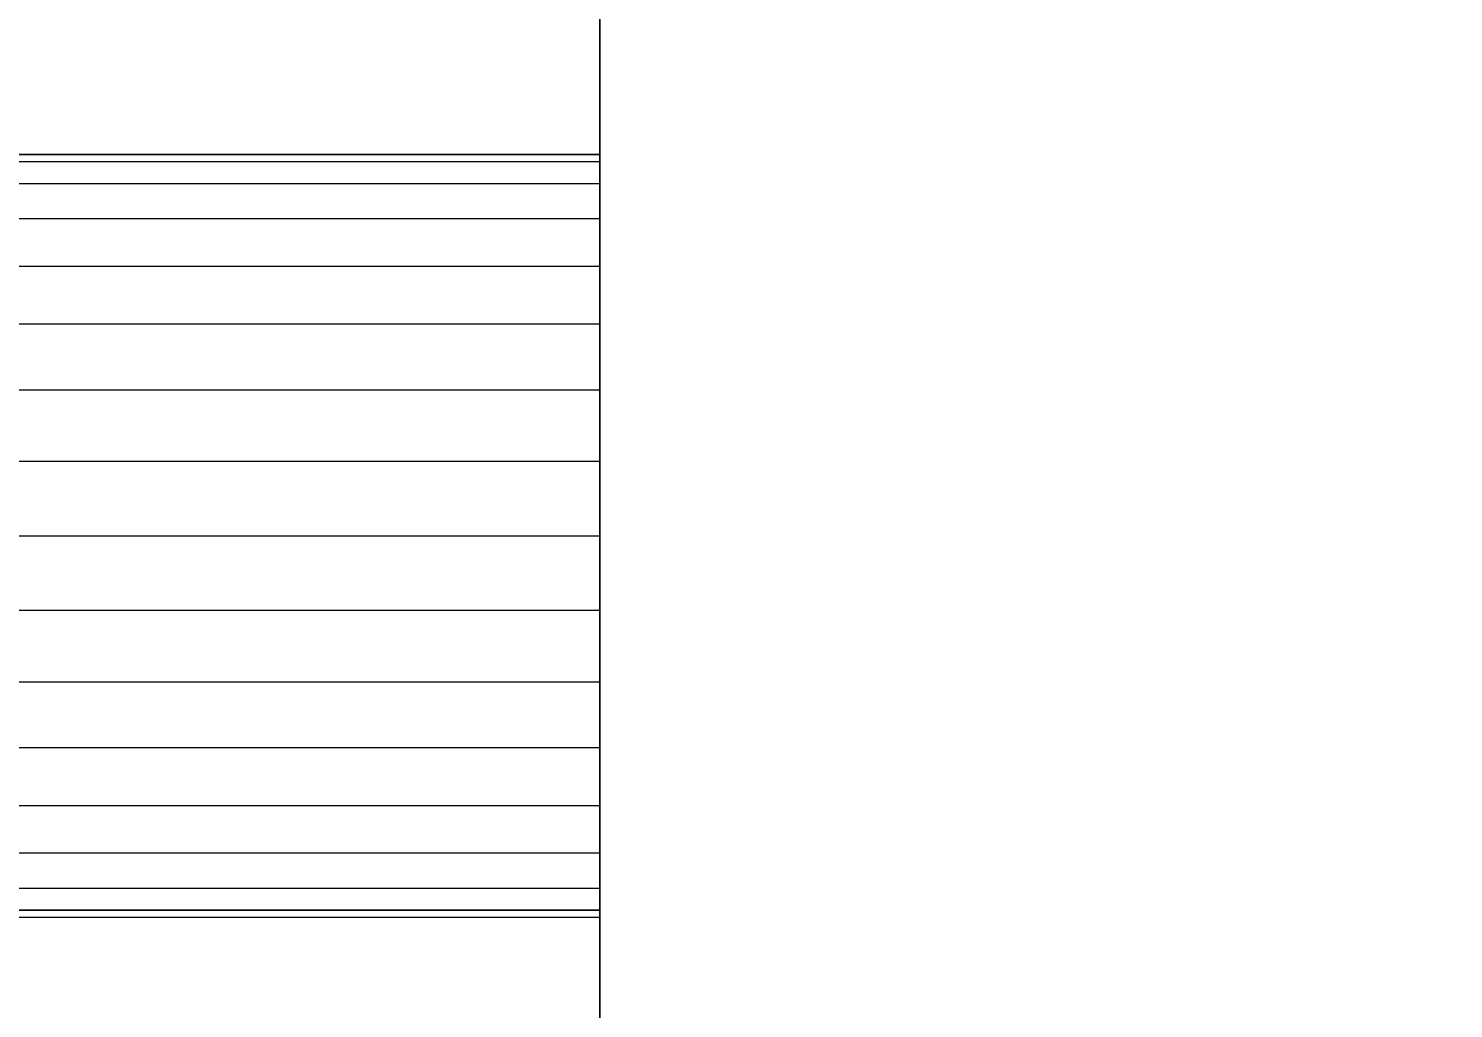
# Model space of a CAD drawing. Header units: millimetres. Extents: x -22443 to 8019, y 3751 to 17584.
# Drawn here: x -19254.04 to -19215.62, y 13687.03 to 13713.43 of the extents above; entities that cross this region are included whole.
import ezdxf

# ---------------------------------------------------------------- set-up
doc = ezdxf.new("R2010")
doc.units = ezdxf.units.MM
for name, color, linetype, lineweight in [('A-ANNO-DIMS', 211, 'Continuous', 9), ('A-ANNO-DIMS-50', 211, 'Continuous', 9), ('A-GENM', 13, 'Continuous', 18)]:
    doc.layers.add(name, color=color, linetype=linetype, lineweight=lineweight)
doc.styles.add('Arial', font='arial.ttf', dxfattribs={"height": 125})
doc.dimstyles.new('Diagonal_-_2_5mm_Arial', dxfattribs={"dimscale": 304.8, "dimtxt": 127.532425, "dimasz": 0.492126, "dimexe": 0.393701, "dimexo": 0.246063, "dimgap": 0.287073, "dimtad": 1, "dimdec": 0, "dimzin": 0, "dimdsep": 46, "dimtxsty": 'Arial', "dimblk1": 'OBLIQUE', "dimblk2": 'OBLIQUE', "dimsah": 1, "dimcen": 0.09, "dimdle": 0.393701, "dimazin": 0, "dimtfac": 1, "dimtdec": 4, "dimtix": 1, "dimtmove": 0, "dimatfit": 3, "dimfxl": 1, "dimtvp": 1, "dimtolj": 1, "dimtzin": 0, "dimarcsym": 2})

# ---------------------------------------------------------------- blocks, each defined once
blk = doc.blocks.new('Nevera autoservicio 1_34m - Nevera autoservicio 1_34m-502275-Level 1')
at = {"layer": 'A-GENM'}
for p, q in [((404.102, 673.31), (404.102, -581.966)), ((404.102, -581.966), (404.102, 673.31)), ((404.102, -581.966), (404.102, 673.31)), ((404.102, -581.966), (404.102, 673.31)), ((404.102, -540.148), (404.102, 501.905)), ((404.102, -486.709), (404.102, -459.99)), ((205.269, -476.433), (404.102, -476.433)), ((404.102, -476.433), (205.269, -476.433)), ((404.102, -476.433), (205.269, -476.433)), ((404.102, -476.433), (205.269, -476.433)), ((404.102, -476.433), (205.269, -476.433)), ((205.269, -476.433), (404.102, -476.433)), ((404.102, -476.433), (205.269, -476.433)), ((404.102, -476.433), (205.269, -476.433)), ((205.269, -476.433), (404.102, -476.433)), ((404.102, -476.433), (205.269, -476.433)), ((404.102, -476.433), (205.269, -476.433)), ((404.102, -476.433), (205.269, -476.433)), ((404.102, -476.63), (205.269, -476.63)), ((404.102, -476.63), (205.269, -476.63)), ((404.102, -476.63), (205.269, -476.63)), ((404.102, -476.63), (205.269, -476.63)), ((404.102, -476.63), (205.269, -476.63)), ((404.102, -476.63), (205.269, -476.63)), ((404.102, -476.63), (205.269, -476.63)), ((404.102, -476.63), (205.269, -476.63)), ((404.102, -476.63), (205.269, -476.63)), ((404.102, -476.63), (205.269, -476.63)), ((404.102, -476.63), (205.269, -476.63)), ((404.102, -476.63), (205.269, -476.63)), ((404.102, -476.63), (205.269, -476.63)), ((404.102, -476.63), (205.269, -476.63)), ((404.102, -476.63), (205.269, -476.63)), ((404.102, -476.63), (205.269, -476.63)), ((404.102, -476.63), (205.269, -476.63)), ((404.102, -476.63), (205.269, -476.63)), ((404.102, -476.63), (205.269, -476.63)), ((404.102, -476.63), (205.269, -476.63)), ((404.102, -476.63), (205.269, -476.63)), ((404.102, -476.63), (205.269, -476.63)), ((404.102, -476.63), (205.269, -476.63)), ((404.102, -476.63), (205.269, -476.63)), ((404.102, -476.613), (404.102, -476.433)), ((404.102, -476.433), (404.102, -476.63)), ((404.102, -476.63), (404.102, -476.433)), ((404.102, -476.433), (404.102, -476.531)), ((404.102, -476.63), (404.102, -476.433)), ((404.102, -476.531), (404.102, -476.433)), ((404.102, -476.531), (404.102, -476.433)), ((404.102, -476.433), (404.102, -476.63)), ((404.102, -476.531), (404.102, -476.433)), ((404.102, -476.433), (404.102, -476.63)), ((404.102, -476.531), (404.102, -476.433)), ((404.102, -476.433), (404.102, -476.63)), ((404.102, -476.63), (404.102, -476.433)), ((404.102, -476.433), (404.102, -476.613)), ((404.102, -476.531), (404.102, -476.433)), ((404.102, -476.531), (404.102, -476.433)), ((404.102, -476.531), (404.102, -476.433)), ((404.102, -476.531), (404.102, -476.433)), ((404.102, -476.531), (404.102, -476.433)), ((404.102, -476.63), (404.102, -476.433)), ((404.102, -476.63), (404.102, -476.433)), ((404.102, -476.63), (404.102, -476.433)), ((404.102, -476.63), (404.102, -476.433)), ((404.102, -476.63), (404.102, -476.433)), ((404.102, -476.531), (404.102, -476.63)), ((404.102, -476.531), (404.102, -476.63)), ((404.102, -476.531), (404.102, -476.63)), ((404.102, -476.63), (404.102, -476.531)), ((404.102, -476.531), (404.102, -476.63)), ((404.102, -476.63), (404.102, -476.531)), ((404.102, -476.63), (404.102, -476.531)), ((404.102, -476.63), (404.102, -476.531)), ((404.102, -476.63), (404.102, -476.531)), ((404.102, -476.63), (404.102, -476.531)), ((404.102, -476.63), (404.102, -476.613)), ((404.102, -476.613), (404.102, -476.63)), ((404.102, -477.215), (404.102, -476.63)), ((404.102, -476.63), (404.102, -477.215)), ((404.102, -477.215), (404.102, -476.63)), ((404.102, -476.63), (404.102, -477.215)), ((404.102, -477.215), (404.102, -476.63)), ((404.102, -476.63), (404.102, -477.215)), ((404.102, -477.215), (404.102, -476.63)), ((404.102, -476.63), (404.102, -477.215)), ((404.102, -477.215), (404.102, -476.63)), ((404.102, -476.63), (404.102, -477.215)), ((404.102, -477.215), (404.102, -476.63)), ((404.102, -476.63), (404.102, -477.215)), ((404.102, -477.215), (404.102, -476.63)), ((404.102, -477.215), (404.102, -476.63)), ((404.102, -477.215), (404.102, -476.63)), ((404.102, -477.215), (404.102, -476.63)), ((404.102, -477.215), (404.102, -476.63)), ((404.102, -477.215), (404.102, -476.63)), ((404.102, -477.215), (404.102, -476.63)), ((404.102, -477.215), (404.102, -476.63)), ((404.102, -477.215), (404.102, -476.63)), ((404.102, -477.215), (404.102, -476.63)), ((404.102, -477.215), (404.102, -476.63)), ((404.102, -477.215), (404.102, -476.63)), ((404.102, -477.215), (205.269, -477.215)), ((404.102, -477.215), (205.269, -477.215)), ((404.102, -477.215), (205.269, -477.215)), ((404.102, -477.215), (205.269, -477.215)), ((404.102, -477.215), (205.269, -477.215)), ((404.102, -477.215), (205.269, -477.215)), ((404.102, -477.215), (205.269, -477.215)), ((404.102, -477.215), (205.269, -477.215)), ((404.102, -477.215), (205.269, -477.215)), ((404.102, -477.215), (205.269, -477.215)), ((404.102, -477.215), (205.269, -477.215)), ((404.102, -477.215), (205.269, -477.215)), ((404.102, -477.215), (205.269, -477.215)), ((404.102, -477.215), (205.269, -477.215)), ((404.102, -477.215), (205.269, -477.215)), ((404.102, -477.215), (205.269, -477.215)), ((404.102, -477.215), (205.269, -477.215)), ((404.102, -477.215), (205.269, -477.215)), ((404.102, -477.215), (205.269, -477.215)), ((404.102, -477.215), (205.269, -477.215)), ((404.102, -477.215), (205.269, -477.215)), ((404.102, -477.215), (205.269, -477.215)), ((404.102, -477.215), (205.269, -477.215)), ((404.102, -477.215), (205.269, -477.215)), ((404.102, -478.165), (404.102, -477.215)), ((404.102, -477.215), (404.102, -478.165)), ((404.102, -478.165), (404.102, -477.215)), ((404.102, -477.215), (404.102, -478.165)), ((404.102, -478.165), (404.102, -477.215)), ((404.102, -477.215), (404.102, -478.165)), ((404.102, -478.165), (404.102, -477.215)), ((404.102, -477.215), (404.102, -478.165)), ((404.102, -478.165), (404.102, -477.215)), ((404.102, -477.215), (404.102, -478.165)), ((404.102, -478.165), (404.102, -477.215)), ((404.102, -477.215), (404.102, -478.165)), ((404.102, -478.165), (404.102, -477.215)), ((404.102, -478.165), (404.102, -477.215)), ((404.102, -478.165), (404.102, -477.215)), ((404.102, -478.165), (404.102, -477.215)), ((404.102, -478.165), (404.102, -477.215)), ((404.102, -478.165), (404.102, -477.215)), ((404.102, -478.165), (404.102, -477.215)), ((404.102, -478.165), (404.102, -477.215)), ((404.102, -478.165), (404.102, -477.215)), ((404.102, -478.165), (404.102, -477.215)), ((404.102, -478.165), (404.102, -477.215)), ((404.102, -478.165), (404.102, -477.215)), ((404.102, -478.165), (205.269, -478.165)), ((404.102, -478.165), (205.269, -478.165)), ((404.102, -478.165), (205.269, -478.165)), ((404.102, -478.165), (205.269, -478.165)), ((404.102, -478.165), (205.269, -478.165)), ((404.102, -478.165), (205.269, -478.165)), ((404.102, -478.165), (205.269, -478.165)), ((404.102, -478.165), (205.269, -478.165)), ((404.102, -478.165), (205.269, -478.165)), ((404.102, -478.165), (205.269, -478.165)), ((404.102, -478.165), (205.269, -478.165)), ((404.102, -478.165), (205.269, -478.165)), ((404.102, -478.165), (205.269, -478.165)), ((404.102, -478.165), (205.269, -478.165)), ((404.102, -478.165), (205.269, -478.165)), ((404.102, -478.165), (205.269, -478.165)), ((404.102, -478.165), (205.269, -478.165)), ((404.102, -478.165), (205.269, -478.165)), ((404.102, -478.165), (205.269, -478.165)), ((404.102, -478.165), (205.269, -478.165)), ((404.102, -478.165), (205.269, -478.165)), ((404.102, -478.165), (205.269, -478.165)), ((404.102, -478.165), (205.269, -478.165)), ((404.102, -478.165), (205.269, -478.165)), ((404.102, -479.443), (404.102, -478.165)), ((404.102, -478.165), (404.102, -479.443)), ((404.102, -479.443), (404.102, -478.165)), ((404.102, -478.165), (404.102, -479.443)), ((404.102, -479.443), (404.102, -478.165)), ((404.102, -478.165), (404.102, -479.443)), ((404.102, -479.443), (404.102, -478.165)), ((404.102, -478.165), (404.102, -479.443)), ((404.102, -479.443), (404.102, -478.165)), ((404.102, -478.165), (404.102, -479.443)), ((404.102, -479.443), (404.102, -478.165)), ((404.102, -478.165), (404.102, -479.443)), ((404.102, -479.443), (404.102, -478.165)), ((404.102, -479.443), (404.102, -478.165)), ((404.102, -479.443), (404.102, -478.165)), ((404.102, -479.443), (404.102, -478.165)), ((404.102, -479.443), (404.102, -478.165)), ((404.102, -479.443), (404.102, -478.165)), ((404.102, -479.443), (404.102, -478.165)), ((404.102, -479.443), (404.102, -478.165)), ((404.102, -479.443), (404.102, -478.165)), ((404.102, -479.443), (404.102, -478.165)), ((404.102, -479.443), (404.102, -478.165)), ((404.102, -479.443), (404.102, -478.165)), ((404.102, -479.443), (205.269, -479.443)), ((404.102, -479.443), (205.269, -479.443)), ((404.102, -479.443), (205.269, -479.443)), ((404.102, -479.443), (205.269, -479.443)), ((404.102, -479.443), (205.269, -479.443)), ((404.102, -479.443), (205.269, -479.443)), ((404.102, -479.443), (205.269, -479.443)), ((404.102, -479.443), (205.269, -479.443)), ((404.102, -479.443), (205.269, -479.443)), ((404.102, -479.443), (205.269, -479.443)), ((404.102, -479.443), (205.269, -479.443)), ((404.102, -479.443), (205.269, -479.443)), ((404.102, -479.443), (205.269, -479.443)), ((404.102, -479.443), (205.269, -479.443)), ((404.102, -479.443), (205.269, -479.443)), ((404.102, -479.443), (205.269, -479.443)), ((404.102, -479.443), (205.269, -479.443)), ((404.102, -479.443), (205.269, -479.443)), ((404.102, -479.443), (205.269, -479.443)), ((404.102, -479.443), (205.269, -479.443)), ((404.102, -479.443), (205.269, -479.443)), ((404.102, -479.443), (205.269, -479.443)), ((404.102, -479.443), (205.269, -479.443)), ((404.102, -479.443), (205.269, -479.443)), ((404.102, -481), (404.102, -479.443)), ((404.102, -479.443), (404.102, -481)), ((404.102, -481), (404.102, -479.443)), ((404.102, -479.443), (404.102, -481)), ((404.102, -481), (404.102, -479.443)), ((404.102, -479.443), (404.102, -481)), ((404.102, -481), (404.102, -479.443)), ((404.102, -479.443), (404.102, -481)), ((404.102, -481), (404.102, -479.443)), ((404.102, -479.443), (404.102, -481)), ((404.102, -481), (404.102, -479.443)), ((404.102, -479.443), (404.102, -481)), ((404.102, -481), (404.102, -479.443)), ((404.102, -481), (404.102, -479.443)), ((404.102, -481), (404.102, -479.443)), ((404.102, -481), (404.102, -479.443)), ((404.102, -481), (404.102, -479.443)), ((404.102, -481), (404.102, -479.443)), ((404.102, -481), (404.102, -479.443)), ((404.102, -481), (404.102, -479.443)), ((404.102, -481), (404.102, -479.443)), ((404.102, -481), (404.102, -479.443)), ((404.102, -481), (404.102, -479.443)), ((404.102, -481), (404.102, -479.443)), ((404.102, -481), (205.269, -481)), ((404.102, -481), (205.269, -481)), ((404.102, -481), (205.269, -481)), ((404.102, -481), (205.269, -481)), ((404.102, -481), (205.269, -481)), ((404.102, -481), (205.269, -481)), ((404.102, -481), (205.269, -481)), ((404.102, -481), (205.269, -481)), ((404.102, -481), (205.269, -481)), ((404.102, -481), (205.269, -481)), ((404.102, -481), (205.269, -481)), ((404.102, -481), (205.269, -481)), ((404.102, -481), (205.269, -481)), ((404.102, -481), (205.269, -481)), ((404.102, -481), (205.269, -481)), ((404.102, -481), (205.269, -481)), ((404.102, -481), (205.269, -481)), ((404.102, -481), (205.269, -481)), ((404.102, -481), (205.269, -481)), ((404.102, -481), (205.269, -481)), ((404.102, -481), (205.269, -481)), ((404.102, -481), (205.269, -481)), ((404.102, -481), (205.269, -481)), ((404.102, -481), (205.269, -481)), ((404.102, -482.777), (404.102, -481)), ((404.102, -481), (404.102, -482.777)), ((404.102, -482.777), (404.102, -481)), ((404.102, -481), (404.102, -482.777)), ((404.102, -482.777), (404.102, -481)), ((404.102, -481), (404.102, -482.777)), ((404.102, -482.777), (404.102, -481)), ((404.102, -481), (404.102, -482.777)), ((404.102, -482.777), (404.102, -481)), ((404.102, -481), (404.102, -482.777)), ((404.102, -482.777), (404.102, -481)), ((404.102, -481), (404.102, -482.777)), ((404.102, -482.777), (404.102, -481)), ((404.102, -482.777), (404.102, -481)), ((404.102, -482.777), (404.102, -481)), ((404.102, -482.777), (404.102, -481)), ((404.102, -482.777), (404.102, -481)), ((404.102, -482.777), (404.102, -481)), ((404.102, -482.777), (404.102, -481)), ((404.102, -482.777), (404.102, -481)), ((404.102, -482.777), (404.102, -481)), ((404.102, -482.777), (404.102, -481)), ((404.102, -482.777), (404.102, -481)), ((404.102, -482.777), (404.102, -481)), ((404.102, -482.777), (205.269, -482.777)), ((404.102, -482.777), (205.269, -482.777)), ((404.102, -482.777), (205.269, -482.777)), ((404.102, -482.777), (205.269, -482.777)), ((404.102, -482.777), (205.269, -482.777)), ((404.102, -482.777), (205.269, -482.777)), ((404.102, -482.777), (205.269, -482.777)), ((404.102, -482.777), (205.269, -482.777)), ((404.102, -482.777), (205.269, -482.777)), ((404.102, -482.777), (205.269, -482.777)), ((404.102, -482.777), (205.269, -482.777)), ((404.102, -482.777), (205.269, -482.777)), ((404.102, -482.777), (205.269, -482.777)), ((404.102, -482.777), (205.269, -482.777)), ((404.102, -482.777), (205.269, -482.777)), ((404.102, -482.777), (205.269, -482.777)), ((404.102, -482.777), (205.269, -482.777)), ((404.102, -482.777), (205.269, -482.777)), ((404.102, -482.777), (205.269, -482.777)), ((404.102, -482.777), (205.269, -482.777)), ((404.102, -482.777), (205.269, -482.777)), ((404.102, -482.777), (205.269, -482.777)), ((404.102, -482.777), (205.269, -482.777)), ((404.102, -482.777), (205.269, -482.777)), ((404.102, -484.704), (404.102, -482.777)), ((404.102, -482.777), (404.102, -484.704)), ((404.102, -484.704), (404.102, -482.777)), ((404.102, -482.777), (404.102, -484.704)), ((404.102, -484.704), (404.102, -482.777)), ((404.102, -482.777), (404.102, -484.704)), ((404.102, -484.704), (404.102, -482.777)), ((404.102, -482.777), (404.102, -484.704)), ((404.102, -484.704), (404.102, -482.777)), ((404.102, -482.777), (404.102, -484.704)), ((404.102, -484.704), (404.102, -482.777)), ((404.102, -482.777), (404.102, -484.704)), ((404.102, -484.704), (404.102, -482.777)), ((404.102, -484.704), (404.102, -482.777)), ((404.102, -484.704), (404.102, -482.777)), ((404.102, -484.704), (404.102, -482.777)), ((404.102, -484.704), (404.102, -482.777)), ((404.102, -484.704), (404.102, -482.777)), ((404.102, -484.704), (404.102, -482.777)), ((404.102, -484.704), (404.102, -482.777)), ((404.102, -484.704), (404.102, -482.777)), ((404.102, -484.704), (404.102, -482.777)), ((404.102, -484.704), (404.102, -482.777)), ((404.102, -484.704), (404.102, -482.777)), ((404.102, -484.704), (205.269, -484.704)), ((404.102, -484.704), (205.269, -484.704)), ((404.102, -484.704), (205.269, -484.704)), ((404.102, -484.704), (205.269, -484.704)), ((404.102, -484.704), (205.269, -484.704)), ((404.102, -484.704), (205.269, -484.704)), ((404.102, -484.704), (205.269, -484.704)), ((404.102, -484.704), (205.269, -484.704)), ((404.102, -484.704), (205.269, -484.704)), ((404.102, -484.704), (205.269, -484.704)), ((404.102, -484.704), (205.269, -484.704)), ((404.102, -484.704), (205.269, -484.704)), ((404.102, -484.704), (205.269, -484.704)), ((404.102, -484.704), (205.269, -484.704)), ((404.102, -484.704), (205.269, -484.704)), ((404.102, -484.704), (205.269, -484.704)), ((404.102, -484.704), (205.269, -484.704)), ((404.102, -484.704), (205.269, -484.704)), ((404.102, -484.704), (205.269, -484.704)), ((404.102, -484.704), (205.269, -484.704)), ((404.102, -484.704), (205.269, -484.704)), ((404.102, -484.704), (205.269, -484.704)), ((404.102, -484.704), (205.269, -484.704)), ((404.102, -484.704), (205.269, -484.704)), ((404.102, -486.709), (404.102, -484.704)), ((404.102, -484.704), (404.102, -486.709)), ((404.102, -486.709), (404.102, -484.704)), ((404.102, -484.704), (404.102, -486.709)), ((404.102, -486.709), (404.102, -484.704)), ((404.102, -484.704), (404.102, -486.709)), ((404.102, -486.709), (404.102, -484.704)), ((404.102, -484.704), (404.102, -486.709)), ((404.102, -486.709), (404.102, -484.704)), ((404.102, -484.704), (404.102, -486.709)), ((404.102, -486.709), (404.102, -484.704)), ((404.102, -484.704), (404.102, -486.709)), ((404.102, -486.709), (404.102, -484.704)), ((404.102, -486.709), (404.102, -484.704)), ((404.102, -486.709), (404.102, -484.704)), ((404.102, -486.709), (404.102, -484.704)), ((404.102, -486.709), (404.102, -484.704)), ((404.102, -486.709), (404.102, -484.704)), ((404.102, -486.709), (404.102, -484.704)), ((404.102, -486.709), (404.102, -484.704)), ((404.102, -486.709), (404.102, -484.704)), ((404.102, -486.709), (404.102, -484.704)), ((404.102, -486.709), (404.102, -484.704)), ((404.102, -486.709), (404.102, -484.704)), ((404.102, -486.709), (205.269, -486.709)), ((404.102, -486.709), (205.269, -486.709)), ((404.102, -486.709), (205.269, -486.709)), ((404.102, -486.709), (205.269, -486.709)), ((404.102, -486.709), (205.269, -486.709)), ((404.102, -486.709), (205.269, -486.709)), ((404.102, -486.709), (205.269, -486.709)), ((404.102, -486.709), (205.269, -486.709)), ((404.102, -486.709), (205.269, -486.709)), ((404.102, -486.709), (205.269, -486.709)), ((404.102, -486.709), (205.269, -486.709)), ((404.102, -486.709), (205.269, -486.709)), ((404.102, -486.709), (205.269, -486.709)), ((404.102, -486.709), (205.269, -486.709)), ((404.102, -486.709), (205.269, -486.709)), ((404.102, -486.709), (205.269, -486.709)), ((404.102, -486.709), (205.269, -486.709)), ((404.102, -486.709), (205.269, -486.709)), ((404.102, -486.709), (205.269, -486.709)), ((404.102, -486.709), (205.269, -486.709)), ((404.102, -486.709), (205.269, -486.709)), ((404.102, -486.709), (205.269, -486.709)), ((404.102, -486.709), (205.269, -486.709)), ((404.102, -486.709), (205.269, -486.709)), ((404.102, -488.714), (404.102, -486.709)), ((404.102, -486.709), (404.102, -488.714)), ((404.102, -488.714), (404.102, -486.709)), ((404.102, -486.709), (404.102, -488.714)), ((404.102, -488.714), (404.102, -486.709)), ((404.102, -486.709), (404.102, -488.714)), ((404.102, -488.714), (404.102, -486.709)), ((404.102, -486.709), (404.102, -488.714)), ((404.102, -488.714), (404.102, -486.709)), ((404.102, -486.709), (404.102, -488.714)), ((404.102, -488.714), (404.102, -486.709)), ((404.102, -486.709), (404.102, -488.714)), ((404.102, -486.709), (404.102, -513.429)), ((404.102, -486.709), (404.102, -488.714)), ((404.102, -486.709), (404.102, -488.714)), ((404.102, -486.709), (404.102, -488.714)), ((404.102, -486.709), (404.102, -488.714)), ((404.102, -486.709), (404.102, -488.714)), ((404.102, -486.709), (404.102, -488.714)), ((404.102, -486.709), (404.102, -488.714)), ((404.102, -486.709), (404.102, -488.714)), ((404.102, -486.709), (404.102, -488.714)), ((404.102, -486.709), (404.102, -488.714)), ((404.102, -486.709), (404.102, -488.714)), ((404.102, -486.709), (404.102, -488.714)), ((404.102, -488.714), (205.269, -488.714)), ((404.102, -488.714), (205.269, -488.714)), ((404.102, -488.714), (205.269, -488.714)), ((404.102, -488.714), (205.269, -488.714)), ((404.102, -488.714), (205.269, -488.714)), ((404.102, -488.714), (205.269, -488.714)), ((404.102, -488.714), (205.269, -488.714)), ((404.102, -488.714), (205.269, -488.714)), ((404.102, -488.714), (205.269, -488.714)), ((404.102, -488.714), (205.269, -488.714)), ((404.102, -488.714), (205.269, -488.714)), ((404.102, -488.714), (205.269, -488.714)), ((404.102, -488.714), (205.269, -488.714)), ((404.102, -488.714), (205.269, -488.714)), ((404.102, -488.714), (205.269, -488.714)), ((404.102, -488.714), (205.269, -488.714)), ((404.102, -488.714), (205.269, -488.714)), ((404.102, -488.714), (205.269, -488.714)), ((404.102, -488.714), (205.269, -488.714)), ((404.102, -488.714), (205.269, -488.714)), ((404.102, -488.714), (205.269, -488.714)), ((404.102, -488.714), (205.269, -488.714)), ((404.102, -488.714), (205.269, -488.714)), ((404.102, -488.714), (205.269, -488.714)), ((404.102, -490.642), (404.102, -488.714)), ((404.102, -488.714), (404.102, -490.642)), ((404.102, -490.642), (404.102, -488.714)), ((404.102, -488.714), (404.102, -490.642)), ((404.102, -490.642), (404.102, -488.714)), ((404.102, -488.714), (404.102, -490.642)), ((404.102, -490.642), (404.102, -488.714)), ((404.102, -488.714), (404.102, -490.642)), ((404.102, -490.642), (404.102, -488.714)), ((404.102, -488.714), (404.102, -490.642)), ((404.102, -490.642), (404.102, -488.714)), ((404.102, -488.714), (404.102, -490.642)), ((404.102, -488.714), (404.102, -490.642)), ((404.102, -488.714), (404.102, -490.642)), ((404.102, -488.714), (404.102, -490.642)), ((404.102, -488.714), (404.102, -490.642)), ((404.102, -488.714), (404.102, -490.642)), ((404.102, -488.714), (404.102, -490.642)), ((404.102, -488.714), (404.102, -490.642)), ((404.102, -488.714), (404.102, -490.642)), ((404.102, -488.714), (404.102, -490.642)), ((404.102, -488.714), (404.102, -490.642)), ((404.102, -488.714), (404.102, -490.642)), ((404.102, -488.714), (404.102, -490.642)), ((404.102, -490.642), (205.269, -490.642)), ((404.102, -490.642), (205.269, -490.642)), ((404.102, -490.642), (205.269, -490.642)), ((404.102, -490.642), (205.269, -490.642)), ((404.102, -490.642), (205.269, -490.642)), ((404.102, -490.642), (205.269, -490.642)), ((404.102, -490.642), (205.269, -490.642)), ((404.102, -490.642), (205.269, -490.642)), ((404.102, -490.642), (205.269, -490.642)), ((404.102, -490.642), (205.269, -490.642)), ((404.102, -490.642), (205.269, -490.642)), ((404.102, -490.642), (205.269, -490.642)), ((404.102, -490.642), (205.269, -490.642)), ((404.102, -490.642), (205.269, -490.642)), ((404.102, -490.642), (205.269, -490.642)), ((404.102, -490.642), (205.269, -490.642)), ((404.102, -490.642), (205.269, -490.642)), ((404.102, -490.642), (205.269, -490.642)), ((404.102, -490.642), (205.269, -490.642)), ((404.102, -490.642), (205.269, -490.642)), ((404.102, -490.642), (205.269, -490.642)), ((404.102, -490.642), (205.269, -490.642)), ((404.102, -490.642), (205.269, -490.642)), ((404.102, -490.642), (205.269, -490.642)), ((404.102, -492.418), (404.102, -490.642)), ((404.102, -490.642), (404.102, -492.418)), ((404.102, -492.418), (404.102, -490.642)), ((404.102, -490.642), (404.102, -492.418)), ((404.102, -492.418), (404.102, -490.642)), ((404.102, -490.642), (404.102, -492.418)), ((404.102, -492.418), (404.102, -490.642)), ((404.102, -490.642), (404.102, -492.418)), ((404.102, -492.418), (404.102, -490.642)), ((404.102, -490.642), (404.102, -492.418)), ((404.102, -492.418), (404.102, -490.642)), ((404.102, -490.642), (404.102, -492.418)), ((404.102, -490.642), (404.102, -492.418)), ((404.102, -490.642), (404.102, -492.418)), ((404.102, -490.642), (404.102, -492.418)), ((404.102, -490.642), (404.102, -492.418)), ((404.102, -490.642), (404.102, -492.418)), ((404.102, -490.642), (404.102, -492.418)), ((404.102, -490.642), (404.102, -492.418)), ((404.102, -490.642), (404.102, -492.418)), ((404.102, -490.642), (404.102, -492.418)), ((404.102, -490.642), (404.102, -492.418)), ((404.102, -490.642), (404.102, -492.418)), ((404.102, -490.642), (404.102, -492.418)), ((404.102, -492.418), (205.269, -492.418)), ((404.102, -492.418), (205.269, -492.418)), ((404.102, -492.418), (205.269, -492.418)), ((404.102, -492.418), (205.269, -492.418)), ((404.102, -492.418), (205.269, -492.418)), ((404.102, -492.418), (205.269, -492.418)), ((404.102, -492.418), (205.269, -492.418)), ((404.102, -492.418), (205.269, -492.418)), ((404.102, -492.418), (205.269, -492.418)), ((404.102, -492.418), (205.269, -492.418)), ((404.102, -492.418), (205.269, -492.418)), ((404.102, -492.418), (205.269, -492.418)), ((404.102, -492.418), (205.269, -492.418)), ((404.102, -492.418), (205.269, -492.418)), ((404.102, -492.418), (205.269, -492.418)), ((404.102, -492.418), (205.269, -492.418)), ((404.102, -492.418), (205.269, -492.418)), ((404.102, -492.418), (205.269, -492.418)), ((404.102, -492.418), (205.269, -492.418)), ((404.102, -492.418), (205.269, -492.418)), ((404.102, -492.418), (205.269, -492.418)), ((404.102, -492.418), (205.269, -492.418)), ((404.102, -492.418), (205.269, -492.418)), ((404.102, -492.418), (205.269, -492.418)), ((404.102, -493.976), (404.102, -492.418)), ((404.102, -492.418), (404.102, -493.976)), ((404.102, -493.976), (404.102, -492.418)), ((404.102, -492.418), (404.102, -493.976)), ((404.102, -493.976), (404.102, -492.418)), ((404.102, -492.418), (404.102, -493.976)), ((404.102, -493.976), (404.102, -492.418)), ((404.102, -492.418), (404.102, -493.976)), ((404.102, -493.976), (404.102, -492.418)), ((404.102, -492.418), (404.102, -493.976)), ((404.102, -493.976), (404.102, -492.418)), ((404.102, -492.418), (404.102, -493.976)), ((404.102, -492.418), (404.102, -493.976)), ((404.102, -492.418), (404.102, -493.976)), ((404.102, -492.418), (404.102, -493.976)), ((404.102, -492.418), (404.102, -493.976)), ((404.102, -492.418), (404.102, -493.976)), ((404.102, -492.418), (404.102, -493.976)), ((404.102, -492.418), (404.102, -493.976)), ((404.102, -492.418), (404.102, -493.976)), ((404.102, -492.418), (404.102, -493.976)), ((404.102, -492.418), (404.102, -493.976)), ((404.102, -492.418), (404.102, -493.976)), ((404.102, -492.418), (404.102, -493.976)), ((404.102, -493.976), (205.269, -493.976)), ((404.102, -493.976), (205.269, -493.976)), ((404.102, -493.976), (205.269, -493.976)), ((404.102, -493.976), (205.269, -493.976)), ((404.102, -493.976), (205.269, -493.976)), ((404.102, -493.976), (205.269, -493.976)), ((404.102, -493.976), (205.269, -493.976)), ((404.102, -493.976), (205.269, -493.976)), ((404.102, -493.976), (205.269, -493.976)), ((404.102, -493.976), (205.269, -493.976)), ((404.102, -493.976), (205.269, -493.976)), ((404.102, -493.976), (205.269, -493.976)), ((404.102, -493.976), (205.269, -493.976)), ((404.102, -493.976), (205.269, -493.976)), ((404.102, -493.976), (205.269, -493.976)), ((404.102, -493.976), (205.269, -493.976)), ((404.102, -493.976), (205.269, -493.976)), ((404.102, -493.976), (205.269, -493.976)), ((404.102, -493.976), (205.269, -493.976)), ((404.102, -493.976), (205.269, -493.976)), ((404.102, -493.976), (205.269, -493.976)), ((404.102, -493.976), (205.269, -493.976)), ((404.102, -493.976), (205.269, -493.976)), ((404.102, -493.976), (205.269, -493.976)), ((404.102, -495.254), (404.102, -493.976)), ((404.102, -493.976), (404.102, -495.254)), ((404.102, -495.254), (404.102, -493.976)), ((404.102, -493.976), (404.102, -495.254)), ((404.102, -495.254), (404.102, -493.976)), ((404.102, -493.976), (404.102, -495.254)), ((404.102, -495.254), (404.102, -493.976)), ((404.102, -493.976), (404.102, -495.254)), ((404.102, -495.254), (404.102, -493.976)), ((404.102, -493.976), (404.102, -495.254)), ((404.102, -495.254), (404.102, -493.976)), ((404.102, -493.976), (404.102, -495.254)), ((404.102, -493.976), (404.102, -495.254)), ((404.102, -493.976), (404.102, -495.254)), ((404.102, -493.976), (404.102, -495.254)), ((404.102, -493.976), (404.102, -495.254)), ((404.102, -493.976), (404.102, -495.254)), ((404.102, -493.976), (404.102, -495.254)), ((404.102, -493.976), (404.102, -495.254)), ((404.102, -493.976), (404.102, -495.254)), ((404.102, -493.976), (404.102, -495.254)), ((404.102, -493.976), (404.102, -495.254)), ((404.102, -493.976), (404.102, -495.254)), ((404.102, -493.976), (404.102, -495.254)), ((404.102, -495.254), (205.269, -495.254)), ((404.102, -495.254), (205.269, -495.254)), ((404.102, -495.254), (205.269, -495.254)), ((404.102, -495.254), (205.269, -495.254)), ((404.102, -495.254), (205.269, -495.254)), ((404.102, -495.254), (205.269, -495.254)), ((404.102, -495.254), (205.269, -495.254)), ((404.102, -495.254), (205.269, -495.254)), ((404.102, -495.254), (205.269, -495.254)), ((404.102, -495.254), (205.269, -495.254)), ((404.102, -495.254), (205.269, -495.254)), ((404.102, -495.254), (205.269, -495.254)), ((404.102, -495.254), (205.269, -495.254)), ((404.102, -495.254), (205.269, -495.254)), ((404.102, -495.254), (205.269, -495.254)), ((404.102, -495.254), (205.269, -495.254)), ((404.102, -495.254), (205.269, -495.254)), ((404.102, -495.254), (205.269, -495.254)), ((404.102, -495.254), (205.269, -495.254)), ((404.102, -495.254), (205.269, -495.254)), ((404.102, -495.254), (205.269, -495.254)), ((404.102, -495.254), (205.269, -495.254)), ((404.102, -495.254), (205.269, -495.254)), ((404.102, -495.254), (205.269, -495.254)), ((404.102, -496.204), (404.102, -495.254)), ((404.102, -495.254), (404.102, -496.204)), ((404.102, -496.204), (404.102, -495.254)), ((404.102, -495.254), (404.102, -496.204)), ((404.102, -496.204), (404.102, -495.254)), ((404.102, -495.254), (404.102, -496.204)), ((404.102, -496.204), (404.102, -495.254)), ((404.102, -495.254), (404.102, -496.204)), ((404.102, -496.204), (404.102, -495.254)), ((404.102, -495.254), (404.102, -496.204)), ((404.102, -496.204), (404.102, -495.254)), ((404.102, -495.254), (404.102, -496.204)), ((404.102, -495.254), (404.102, -496.204)), ((404.102, -495.254), (404.102, -496.204)), ((404.102, -495.254), (404.102, -496.204)), ((404.102, -495.254), (404.102, -496.204)), ((404.102, -495.254), (404.102, -496.204)), ((404.102, -495.254), (404.102, -496.204)), ((404.102, -495.254), (404.102, -496.204)), ((404.102, -495.254), (404.102, -496.204)), ((404.102, -495.254), (404.102, -496.204)), ((404.102, -495.254), (404.102, -496.204)), ((404.102, -495.254), (404.102, -496.204)), ((404.102, -495.254), (404.102, -496.204)), ((404.102, -496.204), (205.269, -496.204)), ((404.102, -496.204), (205.269, -496.204)), ((404.102, -496.204), (205.269, -496.204)), ((404.102, -496.204), (205.269, -496.204)), ((404.102, -496.204), (205.269, -496.204)), ((404.102, -496.204), (205.269, -496.204)), ((404.102, -496.204), (205.269, -496.204)), ((404.102, -496.204), (205.269, -496.204)), ((404.102, -496.204), (205.269, -496.204)), ((404.102, -496.204), (205.269, -496.204)), ((404.102, -496.204), (205.269, -496.204)), ((404.102, -496.204), (205.269, -496.204)), ((404.102, -496.204), (205.269, -496.204)), ((404.102, -496.204), (205.269, -496.204)), ((404.102, -496.204), (205.269, -496.204)), ((404.102, -496.204), (205.269, -496.204)), ((404.102, -496.204), (205.269, -496.204)), ((404.102, -496.204), (205.269, -496.204)), ((404.102, -496.204), (205.269, -496.204)), ((404.102, -496.204), (205.269, -496.204)), ((404.102, -496.204), (205.269, -496.204)), ((404.102, -496.204), (205.269, -496.204)), ((404.102, -496.204), (205.269, -496.204)), ((404.102, -496.204), (205.269, -496.204)), ((404.102, -496.788), (404.102, -496.204)), ((404.102, -496.204), (404.102, -496.788)), ((404.102, -496.788), (404.102, -496.204)), ((404.102, -496.204), (404.102, -496.788)), ((404.102, -496.788), (404.102, -496.204)), ((404.102, -496.204), (404.102, -496.788)), ((404.102, -496.788), (404.102, -496.204)), ((404.102, -496.204), (404.102, -496.788)), ((404.102, -496.788), (404.102, -496.204)), ((404.102, -496.204), (404.102, -496.788)), ((404.102, -496.788), (404.102, -496.204)), ((404.102, -496.204), (404.102, -496.788)), ((404.102, -496.204), (404.102, -496.788)), ((404.102, -496.204), (404.102, -496.788)), ((404.102, -496.204), (404.102, -496.788)), ((404.102, -496.204), (404.102, -496.788)), ((404.102, -496.204), (404.102, -496.788)), ((404.102, -496.204), (404.102, -496.788)), ((404.102, -496.204), (404.102, -496.788)), ((404.102, -496.204), (404.102, -496.788)), ((404.102, -496.204), (404.102, -496.788)), ((404.102, -496.204), (404.102, -496.788)), ((404.102, -496.204), (404.102, -496.788)), ((404.102, -496.204), (404.102, -496.788)), ((404.102, -496.788), (205.269, -496.788)), ((404.102, -496.788), (205.269, -496.788)), ((404.102, -496.788), (205.269, -496.788)), ((404.102, -496.788), (205.269, -496.788)), ((404.102, -496.788), (205.269, -496.788)), ((404.102, -496.788), (205.269, -496.788)), ((205.269, -496.788), (404.102, -496.788)), ((404.102, -496.788), (205.269, -496.788)), ((404.102, -496.788), (205.269, -496.788)), ((404.102, -496.788), (205.269, -496.788)), ((404.102, -496.788), (205.269, -496.788)), ((404.102, -496.788), (205.269, -496.788)), ((404.102, -496.788), (205.269, -496.788)), ((205.269, -496.788), (404.102, -496.788)), ((404.102, -496.788), (205.269, -496.788)), ((404.102, -496.788), (205.269, -496.788)), ((404.102, -496.788), (205.269, -496.788)), ((404.102, -496.788), (205.269, -496.788)), ((404.102, -496.788), (205.269, -496.788)), ((404.102, -496.788), (205.269, -496.788)), ((404.102, -496.788), (205.269, -496.788)), ((404.102, -496.788), (205.269, -496.788)), ((404.102, -496.788), (205.269, -496.788)), ((404.102, -496.788), (205.269, -496.788)), ((404.102, -496.986), (205.269, -496.986)), ((404.102, -496.986), (205.269, -496.986)), ((404.102, -496.986), (205.269, -496.986)), ((404.102, -496.986), (205.269, -496.986)), ((404.102, -496.986), (205.269, -496.986)), ((404.102, -496.986), (205.269, -496.986)), ((404.102, -496.986), (205.269, -496.986)), ((404.102, -496.986), (205.269, -496.986)), ((404.102, -496.986), (205.269, -496.986)), ((404.102, -496.986), (205.269, -496.986)), ((404.102, -496.986), (205.269, -496.986)), ((404.102, -496.986), (205.269, -496.986)), ((404.102, -496.805), (404.102, -496.788)), ((404.102, -496.788), (404.102, -496.986)), ((404.102, -496.986), (404.102, -496.788)), ((404.102, -496.887), (404.102, -496.788)), ((404.102, -496.986), (404.102, -496.788)), ((404.102, -496.887), (404.102, -496.788)), ((404.102, -496.887), (404.102, -496.788)), ((404.102, -496.788), (404.102, -496.986)), ((404.102, -496.887), (404.102, -496.788)), ((404.102, -496.788), (404.102, -496.986)), ((404.102, -496.986), (404.102, -496.788)), ((404.102, -496.887), (404.102, -496.788)), ((404.102, -496.788), (404.102, -496.986)), ((404.102, -496.805), (404.102, -496.788)), ((404.102, -496.788), (404.102, -496.887)), ((404.102, -496.788), (404.102, -496.887)), ((404.102, -496.788), (404.102, -496.887)), ((404.102, -496.788), (404.102, -496.887)), ((404.102, -496.788), (404.102, -496.887)), ((404.102, -496.788), (404.102, -496.986)), ((404.102, -496.788), (404.102, -496.986)), ((404.102, -496.788), (404.102, -496.986)), ((404.102, -496.788), (404.102, -496.986)), ((404.102, -496.788), (404.102, -496.986)), ((404.102, -496.805), (404.102, -496.986)), ((404.102, -496.986), (404.102, -496.805)), ((404.102, -496.887), (404.102, -496.986)), ((404.102, -496.887), (404.102, -496.986)), ((404.102, -496.986), (404.102, -496.887)), ((404.102, -496.887), (404.102, -496.986)), ((404.102, -496.887), (404.102, -496.986)), ((404.102, -496.887), (404.102, -496.986)), ((404.102, -496.887), (404.102, -496.986)), ((404.102, -496.887), (404.102, -496.986)), ((404.102, -496.887), (404.102, -496.986)), ((404.102, -496.887), (404.102, -496.986))]:
    blk.add_line(p, q, dxfattribs=at)
blk = doc.blocks.new('DIMBLOCK4-Level 1')
at = {"layer": 'A-ANNO-DIMS-50'}
for p, q in [((-22191.521, 15666.468), (-22191.521, 7546.468)), ((-22191.521, 15546.468), (-22311.521, 15546.468)), ((-22191.521, 15546.468), (-11329.566, 15546.468)), ((-22191.521, 7666.468), (-22311.521, 7666.468)), ((-22191.521, 7666.468), (-20582.646, 7666.468))]:
    blk.add_line(p, q, dxfattribs=at)
at = {"layer": 'A-ANNO-DIMS-50', "lineweight": 35}
for p, q in [((-22191.521, 15546.468), (-22266.521, 15621.468)), ((-22191.521, 15546.468), (-22116.521, 15471.468)), ((-22191.521, 7666.468), (-22266.521, 7741.468)), ((-22191.521, 7666.468), (-22116.521, 7591.468))]:
    blk.add_line(p, q, dxfattribs=at)
at = {"layer": 'A-ANNO-DIMS-50', "color": 0, "insert": (-22441.3, 11414.188), "char_height": 125, "width": 461.47117, "attachment_point": 1, "rotation": 90, "line_spacing_factor": 0.941778, "style": 'Arial'}
blk.add_mtext('7880', dxfattribs=at)
blk = doc.blocks.new('_Oblique')
at = {"color": 0, "linetype": 'ByBlock', "lineweight": -2}
blk.add_line((-0.5, -0.5), (0.5, 0.5), dxfattribs=at)

msp = doc.modelspace()

# ---------------------------------------------------------------- block references
at = {"layer": 'A-GENM'}
msp.add_blockref('Nevera autoservicio 1_34m - Nevera autoservicio 1_34m-502275-Level 1', (-19642.743, 14186.468), dxfattribs=at)

# ---------------------------------------------------------------- dimensions: what is measured, and where the dimension line sits
at = {"layer": 'A-ANNO-DIMS'}
dim = msp.add_linear_dim(base=(-22191.521, 7666.468), p1=(-11254.566, 15546.468), p2=(-20507.646, 7666.468), angle=90, dimstyle='Diagonal_-_2_5mm_Arial', override={"dimpost": '<>', "dimfxl": 12153.760552}, dxfattribs=at)
dim.commit()
dim.dimension.update_dxf_attribs({"geometry": 'DIMBLOCK4-Level 1', "text_midpoint": (-22342.843, 11606.468)})

doc.saveas('drawing.dxf')
